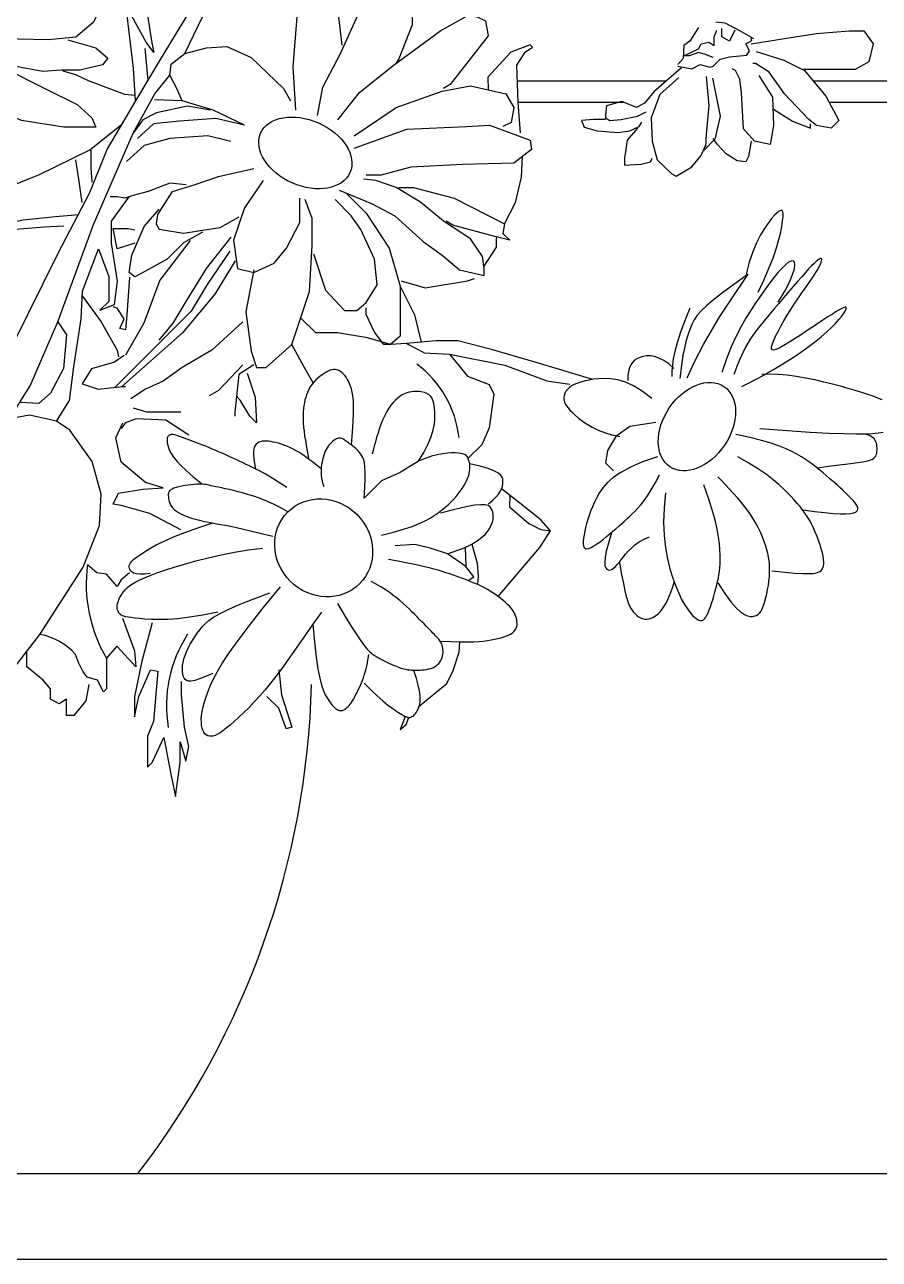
# Model space of a CAD drawing. Extents: x 737 to 6514, y 5490 to 9075.
# Drawn here: x 4938.6 to 5138.2, y 8012 to 8300 of the extents above; entities that cross this region are included whole.
import ezdxf

# ---------------------------------------------------------------- set-up
doc = ezdxf.new("R2010")
doc.units = 0
doc.header["$LTSCALE"] = 2.5
doc.header["$MEASUREMENT"] = 0
doc.layers.get('0').update_dxf_attribs({"linetype": 'CONTINUOUS'})
doc.layers.add('3', color=3, linetype='CONTINUOUS')
doc.layers.add('7', color=7, linetype='CONTINUOUS')

# ---------------------------------------------------------------- blocks, each defined once
blk = doc.blocks.new('花-8')
blk.add_lwpolyline([(-102.97, 178.31, 0.159331), (-39.65, 0), (39.65, 0, 0.159331), (102.97, 178.31, 0.159331)], format="xyb")
at = {"layer": '3'}
for points in [[(71.13, 501.38), (71.3, 499.87), (73.14, 495.52), (74.48, 484.64), (75.32, 467.4), (69.9, 449.08), (60.46, 426.93), (47.72, 406.19), (38.76, 391.1), (28.38, 373.66), (22, 357.54)], [(56.74, 408.43), (68.48, 432.74), (78.77, 456.57), (80.41, 471.36), (80.08, 484.81), (79.09, 492.7), (78.7, 498.82), (79.23, 504.12)], [(97.25, 387.7), (96.26, 403.49), (98.23, 427.67), (98.73, 443.46), (103.17, 448.89), (109.1, 447.41), (110.09, 442.97), (112.56, 423.72), (114.04, 411.39)], [(43.02, 423.06), (44.77, 412.22), (45.47, 408.72), (42.67, 412.57), (37.41, 422.01), (33.21, 426.91), (31.46, 428.66), (27.61, 423.06), (26.21, 424.81), (24.1, 430.06), (25.16, 432.51), (27.61, 434.61), (27.96, 436.36), (29.36, 438.11), (33.56, 437.06)], [(105.15, 385.73), (107.13, 396.09), (113.55, 408.43), (120.46, 423.72), (128.86, 438.03), (132.32, 440.99), (134.79, 439.02), (139.73, 433.1), (139.73, 418.79), (134.79, 406.45), (133.8, 404.97)], [(-36.59, 414.84), (-22.1, 424), (-5.2, 426.9), (9.29, 425.93), (17.02, 424), (25.71, 424.48), (23.29, 419.66), (17.02, 414.35), (6.87, 413.39), (-14.86, 413.87), (-21.13, 414.35), (-29.34, 411.94), (-33.21, 409.53)], [(38.76, 391.1), (38.08, 403.04), (36.37, 417.1), (35.68, 422.24)], [(112.56, 384.25), (120.46, 394.12), (132.81, 403.98), (150.1, 416.81), (159.98, 422.24), (163.44, 421.75), (166.4, 420.27), (167.39, 414.84), (153.56, 397.08), (151.09, 395.6)], [(264.28, 413.79), (259.25, 416.61), (253.92, 419.44), (250.46, 419.75)], [(244.18, 417.87), (241.04, 412.85), (238.85, 411.28), (238.53, 406.58), (236.65, 404.38)], [(249.52, 406.89), (246.38, 408.14), (244.18, 408.77), (240.73, 407.52), (238.85, 407.52), (244.18, 410.03), (245.13, 411.91), (247.95, 412.54), (249.84, 411.28), (249.84, 414.42), (250.78, 416.93)], [(257.37, 416.93), (255.49, 412.85), (252.66, 414.42), (252.66, 417.55)], [(263.34, 411.91), (275.58, 413.8), (287.2, 415.68), (299.13, 416.62), (304.47, 416.62), (307.92, 411.91), (306.35, 405.33), (301.33, 402.5), (289.71, 402.5), (285, 402.5), (281.86, 402.5)], [(14.12, 413.39), (24.26, 410.49), (28.61, 406.64), (26.67, 404.22), (18.46, 402.29), (11.7, 402.29), (4.94, 401.81), (-10.99, 404.71), (-14.86, 405.67), (-22.1, 405.67), (-28.86, 404.71), (-32.24, 403.74)], [(42.2, 410.24), (43.24, 398.65)], [(78.48, 382.27), (67.11, 387.7), (55.75, 391.15), (53.78, 395.6), (51.31, 400.53), (51.8, 404.48), (56.74, 408.43), (64.64, 410.4), (72.05, 410.89), (80.95, 406.95), (92.8, 395.6), (95.27, 391.15)], [(179.19, 379.52), (178.31, 390.49), (177.87, 404.1), (180.94, 408.92), (183.58, 410.68), (182.7, 411.56), (175.67, 408.92), (167.32, 399.71), (167.39, 395.1)], [(236.65, 403.75), (241.67, 402.81), (244.81, 404.38), (248.27, 403.44), (249.52, 403.75), (252.03, 406.26), (255.49, 407.2), (261.77, 407.83), (262.71, 409.4), (261.45, 411.91), (263.65, 413.16), (263.34, 414.1)], [(265.22, 409.09), (275.27, 405.96), (282.8, 402.19), (290.65, 392.78), (295.36, 384), (292.54, 381.18), (287.2, 382.12), (284.37, 384.31), (275.58, 393.72), (269.93, 401.56), (264.91, 404.7), (263.96, 404.7)], [(-9.54, 403.26), (5.91, 395.54), (17.5, 389.75), (22.81, 384.93), (24.26, 381.55), (12.67, 381.55), (-2.78, 383.96), (-7.13, 385.89), (-15.34, 385.89), (-22.1, 385.89), (-29.34, 387.34), (-34.17, 389.75), (-35.62, 390.72)], [(38.47, 393.13), (34.92, 393.49), (29.96, 395.26), (21.63, 398.44), (17.03, 400.57), (12.42, 401.98)], [(237.9, 403.13), (227.86, 394.35), (224.4, 390.27), (221.58, 388.7), (216.24, 390.9), (210.59, 389.33), (210.27, 385.88), (210.27, 384.94), (211.84, 384), (215.93, 384.31), (221.89, 385.57), (225.03, 387.14)], [(266.16, 400.31), (271.19, 392.47), (271.5, 382.12), (270.24, 375.22), (264.59, 376.47), (260.51, 380.86), (260.2, 387.45), (259.88, 394.04), (259.25, 399.05), (257.68, 402.19), (256.43, 402.82)], [(37.97, 379.31), (45.86, 393.7), (51.31, 400.53)], [(118.49, 378.32), (133.8, 388.69), (150.6, 394.61), (160.97, 396.58), (173.81, 393.62), (176.78, 388.69), (175.79, 383.26), (172.82, 381.78)], [(236.96, 399.68), (230.05, 393.41), (226.91, 384.94), (227.23, 376.47), (229.11, 369.57), (234.45, 364.55), (236.02, 363.61), (241.67, 367.06), (245.13, 371.14), (246.7, 374.9)], [(249.21, 399.37), (252.03, 385.57), (250.15, 377.1), (246.07, 373.02)], [(247.01, 400), (247.95, 389.33), (247.01, 378.98), (246.7, 374.27)], [(66.13, 387.7), (57.73, 389.18), (46.37, 386.71), (41.43, 384.25), (37.97, 379.31)], [(55.75, 391.15), (45.73, 391.54)], [(271.5, 388.08), (278.41, 383.68), (285, 381.18), (285, 382.74), (285, 382.74)], [(78.48, 382.27), (68.1, 384.74), (54.77, 383.75), (45.38, 382.77), (39.45, 377.34)], [(210.27, 384.31), (205.88, 384.31), (201.48, 384), (202.42, 381.49), (207.13, 380.23), (214.67, 379.61), (219.06, 380.23), (222.52, 381.8), (223.46, 383.37)], [(-13.41, 357.43), (3.47, 364.19), (22.08, 373.22), (33.57, 382.38)], [(10.38, 310.56), (23.42, 346.06), (37.97, 379.31)], [(73.54, 376.35), (65.14, 378.32), (51.31, 377.34), (41.92, 374.87), (35.5, 368.95)], [(118.49, 373.88), (137.75, 380.79), (159.49, 381.78), (167.88, 382.27), (182.7, 376.84), (183.2, 373.39), (176.78, 368.45), (158, 367.96), (139.23, 366.97), (128.37, 364.01), (122.93, 364.01)], [(221.89, 381.18), (218.12, 376.78), (217.18, 370.2), (217.18, 367.69), (223.15, 368), (226.6, 368.94), (227.23, 370.2)], [(263.34, 376.47), (262.39, 370.82), (261.45, 368.94), (258.31, 369.26), (254.23, 371.77), (251.09, 375.22), (249.52, 377.41)], [(19.31, 354.01), (18.14, 362.61), (16.96, 369.65)], [(22.44, 373.17), (22.44, 366.52), (22.83, 361.44)], [(173.32, 346.25), (177.43, 354.06), (179.63, 363.28), (179.99, 370.92)], [(76.5, 348.72), (69.58, 344.77), (56.25, 342.79), (47.36, 344.27), (46.37, 346.25), (46.86, 349.7), (52.3, 358.09), (60.2, 360.56), (69.09, 363.52), (81.93, 366.48)], [(57.23, 360.56), (51.31, 361.05), (43.4, 358.09), (37.97, 356.61), (35.01, 355.62), (32.04, 356.12), (29.57, 356.12)], [(85.39, 362.04), (78.48, 352.17), (74.52, 340.33), (76.01, 329.96), (81.93, 328.48), (89.34, 331.94), (93.79, 337.37), (98.73, 346.74), (98.73, 355.62)], [(151.09, 347.24), (142.69, 354.14), (133.8, 359.57), (126.39, 362.04), (121.94, 362.53)], [(22, 357.54), (10.38, 335.52), (-6.09, 302.07), (-18.32, 281.89), (-25.49, 273.82)], [(9.89, 274.36), (14.64, 281.89), (16.23, 294.1), (18.89, 311.62), (19.42, 321.71), (25.27, 337.11), (28.99, 327.02), (28.99, 318), (25.8, 314.81), (31.11, 316.93), (32.18, 325.43), (30.05, 339.24), (30.05, 347.2), (36.49, 356.12)], [(113.05, 358.59), (124.91, 353.65), (133.31, 349.21), (143.68, 339.83), (150.6, 334.9), (157.02, 329.47), (165.91, 327.5), (165.91, 329.96), (165.41, 334.41), (160.97, 340.82), (151.09, 347.24)], [(116.02, 357.1), (122.93, 350.2), (131.33, 337.37), (135.28, 323.55), (135.28, 305.29), (131.82, 302.33), (129.35, 302.33), (125.9, 306.77), (122.93, 313.19), (122.93, 315.65)], [(134.79, 359.57), (140.22, 359.57), (155.04, 355.62), (173.32, 346.25), (172.82, 342.79), (175.29, 340.33), (169.37, 341.81), (154.55, 345.76), (152.08, 347.24)], [(63.16, 343.29), (56.25, 339.34), (50.32, 333.42), (42.42, 328.98), (38.46, 327), (36.49, 328.48), (37.48, 334.9), (41.92, 345.26), (47.36, 351.68)], [(81.93, 329.47), (78.97, 314.17), (80.95, 299.86), (82.92, 293.94), (86.38, 293.94), (95.76, 302.33), (102.19, 321.58), (103.17, 338.35), (103.17, 348.22), (100.7, 355.13)], [(103.67, 335.39), (108.11, 322.07), (115.03, 314.67), (119.48, 314.67), (122.93, 317.63), (126.88, 324.04), (125.9, 333.42), (120.96, 344.27), (117.5, 349.21), (111.57, 355.13)], [(265.88, 321.33), (268.14, 326.04), (269.99, 330.31), (271.47, 334.16), (272.63, 337.59), (273.51, 340.62), (274.14, 343.24), (274.57, 345.48), (274.85, 347.33), (274.99, 348.81), (275.01, 349.93), (274.89, 350.7), (274.62, 351.11), (274.2, 351.18), (273.61, 350.91), (272.86, 350.32), (271.92, 349.4), (270.8, 348.17), (269.55, 346.58), (268.19, 344.62), (266.78, 342.24), (265.36, 339.41), (263.97, 336.1), (262.67, 332.28), (261.49, 327.9)], [(12.65, 345.4), (5.61, 345.01), (-4.96, 344.23), (-9.66, 346.18), (-2.22, 347.75), (9.52, 348.92), (18.14, 349.7)], [(32.11, 337.21), (30.63, 344.6), (36.05, 344.6), (38.52, 344.1)], [(38.52, 339.18), (32.11, 337.21)], [(58.65, 340.22), (47.69, 325.74), (41.82, 310.1), (35.16, 298.37)], [(73.53, 341.39), (64.52, 330.05), (57.09, 317.92), (52.39, 310.1), (47.3, 303.84)], [(166.01, 330.8), (170.4, 337.82), (170.4, 341.33)], [(73.14, 336.3), (64.92, 324.18), (59.04, 314.4), (31.27, 286.65)], [(259.98, 286.97), (266.14, 290.16), (271.52, 293.14), (276.18, 295.93), (280.18, 298.51), (283.6, 300.91), (286.49, 303.11), (288.94, 305.12), (291.01, 306.95), (292.75, 308.59), (294.2, 310.06), (295.39, 311.35), (296.32, 312.47), (297.03, 313.43), (297.53, 314.23), (297.86, 314.87), (298.02, 315.35), (298.04, 315.69), (297.91, 315.87), (297.61, 315.89), (297.12, 315.75), (296.43, 315.43), (295.53, 314.94), (294.4, 314.27), (293.02, 313.4), (291.39, 312.35), (289.55, 311.16), (287.57, 309.85), (285.51, 308.49), (283.41, 307.1), (281.34, 305.75), (279.36, 304.46), (277.53, 303.29), (275.9, 302.28), (274.48, 301.45), (273.28, 300.82), (272.31, 300.42), (271.57, 300.26), (271.07, 300.36), (270.82, 300.76), (270.83, 301.47), (271.09, 302.49), (271.59, 303.8), (272.29, 305.35), (273.16, 307.08), (274.17, 308.96), (275.3, 310.94), (276.51, 312.96), (277.78, 314.99), (279.07, 316.97), (280.36, 318.9), (281.63, 320.75), (282.85, 322.52), (284.02, 324.2), (285.1, 325.76), (286.08, 327.2), (286.92, 328.51), (287.63, 329.67), (288.19, 330.68), (288.61, 331.54), (288.9, 332.25), (289.07, 332.82), (289.12, 333.24), (289.05, 333.5), (288.87, 333.62), (288.59, 333.59), (288.2, 333.41), (287.69, 333.06), (287.06, 332.53), (286.3, 331.82), (285.39, 330.92), (284.34, 329.82), (283.14, 328.51), (281.79, 326.99), (280.29, 325.29), (278.69, 323.43), (277, 321.46), (275.25, 319.4), (273.46, 317.29), (271.65, 315.16), (269.85, 313.04), (268.09, 310.95), (266.36, 308.83), (264.68, 306.61), (263.04, 304.21), (261.45, 301.56), (259.92, 298.58), (258.45, 295.21), (257.05, 291.36)], [(75.1, 332.78), (67.66, 320.66), (55.91, 306.58), (33.6, 286.91)], [(273.2, 317.67), (275.6, 321.7), (277.34, 325.05), (278.5, 327.75), (279.14, 329.83), (279.33, 331.33), (279.14, 332.29), (278.64, 332.74), (277.9, 332.71), (276.96, 332.25), (275.87, 331.39), (274.63, 330.17), (273.27, 328.63), (271.79, 326.82), (270.22, 324.78), (268.57, 322.55), (266.86, 320.17), (265.1, 317.66), (263.31, 314.98), (261.51, 312.08), (259.7, 308.89), (257.9, 305.36), (256.13, 301.42), (254.39, 297.02), (252.72, 292.09)], [(36.54, 326.86), (35.56, 313.07), (35.07, 307.65), (33.09, 308.15), (34.57, 311.59), (32.11, 315.53), (30.63, 316.03)], [(135.69, 325.53), (144.48, 322.9), (159.85, 325.53), (162.49, 326.41)], [(262.23, 327.9), (257.03, 324.17), (252.85, 321.09), (249.57, 318.56), (247.05, 316.44), (245.14, 314.61), (243.71, 312.95), (242.62, 311.33), (241.74, 309.63), (240.95, 307.75), (240.23, 305.67), (239.58, 303.42), (239, 301), (238.48, 298.42), (238.04, 295.7), (237.66, 292.86), (237.35, 289.9)], [(239.96, 290.16), (242.91, 296.46), (245.94, 302.25), (248.98, 307.57), (251.98, 312.44), (254.86, 316.88), (257.57, 320.92), (260.05, 324.59), (262.23, 327.9)], [(19.29, 319.97), (26.19, 310.61), (32.11, 300.27), (32.6, 297.8)], [(135.28, 323.55), (140.54, 313.11), (142.94, 303.15)], [(241.01, 315.48), (239.05, 310.63), (237.51, 306.46), (236.35, 302.86), (235.52, 299.76), (234.97, 297.08), (234.63, 294.72), (234.47, 292.6), (234.43, 290.63)], [(77.96, 310.61), (66.62, 300.27), (55.77, 293.86), (48.87, 288.94), (42.46, 285.98), (37.04, 282.53)], [(144.04, 299.2), (137.45, 302.71), (131.82, 302.33), (123.4, 304.77), (112.42, 306.53), (104.51, 306.53), (98.98, 311.95)], [(-7.26, 275.18), (0.28, 287.2), (10.38, 310.56), (13.57, 305.78), (12.51, 293.57), (7.73, 284.54), (3.47, 280.83), (-3.49, 281.19)], [(103.6, 288.3), (100.12, 294.24), (95.76, 302.33)], [(205.6, 289.54), (184.9, 295.69), (168.64, 300.51), (156.34, 303.59), (148.43, 303.59), (137.45, 302.71)], [(34.57, 298.29), (31.12, 295.83), (22.74, 293.37), (19.29, 287.95), (25.2, 285.98), (34.08, 286.97), (35.07, 286.97)], [(144.04, 299.2), (153.26, 298.76), (173.47, 294.81), (188.85, 289.1), (197.2, 287.79)], [(153.26, 298.76), (159.87, 290.73), (167.78, 287.65), (169.53, 284.14), (167.78, 271.85), (165.14, 265.71), (160.07, 260.84)], [(235.16, 293.55), (233.27, 295.24), (231.46, 296.49), (229.74, 297.36), (228.11, 297.89), (226.59, 298.13), (225.18, 298.13), (223.88, 297.92), (222.72, 297.57), (221.69, 297.11), (220.8, 296.52), (220.04, 295.78), (219.43, 294.88), (218.95, 293.79), (218.6, 292.48), (218.4, 290.95), (218.33, 289.17)], [(77.96, 294.85), (69.09, 285.49), (65.63, 283.52)], [(81.91, 294.85), (76.48, 291.4), (75, 277.61), (75, 276.13)], [(117.54, 265.69), (117.94, 270.32), (118.19, 274.16), (118.32, 277.31), (118.33, 279.86), (118.24, 281.92), (118.07, 283.58), (117.83, 284.94), (117.54, 286.1), (117.2, 287.14), (116.83, 288.09), (116.43, 288.94), (116.01, 289.7), (115.57, 290.38), (115.11, 290.98), (114.64, 291.51), (114.16, 291.96), (113.69, 292.35), (113.21, 292.67), (112.71, 292.91), (112.2, 293.08), (111.65, 293.16), (111.08, 293.16), (110.47, 293.07), (109.8, 292.88), (109.1, 292.59), (108.35, 292.22), (107.58, 291.77), (106.8, 291.24), (106.03, 290.66), (105.28, 290.03), (104.56, 289.36), (103.9, 288.66), (103.3, 287.94), (102.76, 287.2), (102.28, 286.43), (101.85, 285.62), (101.47, 284.79), (101.14, 283.92), (100.85, 283.01), (100.59, 282.06), (100.37, 281.06), (100.19, 280.01), (100.05, 278.9), (99.95, 277.72), (99.9, 276.47), (99.9, 275.13), (99.95, 273.71), (100.07, 272.19), (100.24, 270.58), (100.46, 268.92), (100.72, 267.25), (100.99, 265.64), (101.26, 264.12), (101.52, 262.74), (101.74, 261.57), (101.93, 260.64)], [(79.44, 291.89), (82.4, 283.03), (82.89, 273.67), (80.43, 276.13), (76.98, 282.04), (75.5, 283.52)], [(227.11, 282.59), (223.66, 285.23), (220.45, 287.17), (217.47, 288.51), (214.72, 289.36), (212.2, 289.79), (209.9, 289.91), (207.82, 289.81), (205.95, 289.59), (204.3, 289.33), (202.83, 289.03), (201.55, 288.71), (200.43, 288.37), (199.45, 287.99), (198.61, 287.6), (197.87, 287.18), (197.23, 286.73), (196.68, 286.26), (196.21, 285.77), (195.81, 285.26), (195.5, 284.74), (195.26, 284.19), (195.11, 283.63), (195.03, 283.05), (195.04, 282.47), (195.13, 281.87), (195.31, 281.24), (195.6, 280.59), (196.02, 279.89), (196.57, 279.15), (197.27, 278.34), (198.14, 277.46), (199.19, 276.5), (200.43, 275.45), (201.87, 274.35), (203.53, 273.24), (205.42, 272.14), (207.54, 271.1), (209.9, 270.16), (212.52, 269.35), (215.4, 268.7)], [(266.56, 271.62), (276.61, 270.9), (284.93, 270.36), (291.73, 270), (297.2, 269.78), (301.53, 269.69), (304.94, 269.72), (307.6, 269.84), (309.73, 270.04), (311.48, 270.29)], [(311.19, 282.1), (309.62, 282.75), (307.85, 283.42), (305.88, 284.11), (303.7, 284.82), (301.33, 285.55), (298.76, 286.29), (295.99, 287.05), (293.02, 287.82), (289.87, 288.6), (286.58, 289.35), (283.22, 290.04), (279.84, 290.64), (276.49, 291.11), (273.25, 291.4), (270.16, 291.5), (267.29, 291.36)], [(142.01, 259.79), (143.96, 262.96), (145.45, 265.82), (146.53, 268.4), (147.26, 270.72), (147.7, 272.78), (147.92, 274.61), (147.99, 276.22), (147.95, 277.64), (147.86, 278.86), (147.74, 279.92), (147.58, 280.83), (147.38, 281.6), (147.14, 282.26), (146.86, 282.81), (146.53, 283.28), (146.16, 283.68), (145.74, 284.02), (145.27, 284.31), (144.77, 284.56), (144.22, 284.76), (143.64, 284.91), (143.01, 285.03), (142.35, 285.11), (141.66, 285.15), (140.93, 285.16), (140.17, 285.12), (139.39, 285.03), (138.59, 284.88), (137.77, 284.65), (136.94, 284.33), (136.1, 283.92), (135.26, 283.39), (134.41, 282.76), (133.58, 282), (132.75, 281.12), (131.94, 280.13), (131.16, 279.02), (130.4, 277.8), (129.68, 276.46), (129, 275), (128.36, 273.44), (127.77, 271.79), (127.23, 270.1), (126.72, 268.41), (126.26, 266.75), (125.85, 265.16), (125.47, 263.67), (125.13, 262.32)], [(55.28, 277.61), (48.87, 277.61), (42.95, 277.61), (38.02, 279.08)], [(-52.62, 216.17), (-46.18, 198.77), (-32.03, 174.3), (-25.49, 161.79), (-21.68, 166.68), (-11.34, 177.02), (3.9, 196.6), (19.69, 221.07), (25.68, 236.29), (26.22, 247.72), (22.96, 259.68), (14.79, 271.1), (9.89, 274.36), (0.09, 276.54), (-14.61, 273.82), (-19.51, 272.19), (-25.49, 273.82), (-28.22, 275.99)], [(58.24, 269.23), (49.86, 274.65), (39.01, 275.14), (35.07, 273.67), (33.59, 271.7)], [(55.28, 234.75), (43.94, 240.67), (33.59, 243.62), (30.63, 244.11), (32.6, 248.05), (41.47, 249.53), (48.87, 250.02), (42.46, 251.99), (33.59, 259.38), (31.61, 268.25), (34.08, 273.67)], [(228.57, 273.82), (219.06, 272.36), (213.94, 268.7), (211.01, 263.59), (210.28, 259.2), (213.15, 256.27)], [(93.91, 250.1), (91.32, 251.81), (89.19, 253.18), (87.44, 254.25), (86.01, 255.1), (84.81, 255.76), (83.79, 256.29), (82.85, 256.76), (81.93, 257.2), (80.96, 257.66), (79.95, 258.15), (78.88, 258.67), (77.77, 259.21), (76.62, 259.76), (75.44, 260.33), (74.21, 260.9), (72.96, 261.48), (71.69, 262.06), (70.39, 262.63), (69.1, 263.2), (67.8, 263.75), (66.53, 264.29), (65.28, 264.81), (64.07, 265.3), (62.91, 265.76), (61.8, 266.2), (60.76, 266.6), (59.76, 266.97), (58.82, 267.32), (57.93, 267.64), (57.08, 267.95), (56.28, 268.23), (55.53, 268.5), (54.81, 268.76), (54.13, 268.99), (53.5, 269.19), (52.92, 269.34), (52.38, 269.43), (51.9, 269.46), (51.47, 269.41), (51.1, 269.28), (50.78, 269.04), (50.54, 268.71), (50.36, 268.28), (50.27, 267.75), (50.26, 267.13), (50.34, 266.41), (50.53, 265.59), (50.81, 264.68), (51.22, 263.66), (51.81, 262.53), (52.64, 261.25), (53.78, 259.8), (55.29, 258.15), (57.23, 256.29), (59.68, 254.17), (62.7, 251.79)], [(106.36, 257.06), (104.77, 258.33), (103.29, 259.48), (101.93, 260.51), (100.65, 261.43), (99.44, 262.25), (98.29, 262.98), (97.18, 263.64), (96.09, 264.22), (95.02, 264.74), (93.95, 265.21), (92.9, 265.62), (91.88, 265.98), (90.87, 266.28), (89.9, 266.53), (88.97, 266.73), (88.08, 266.89), (87.23, 267), (86.43, 267.05), (85.69, 267.05), (84.99, 266.99), (84.36, 266.85), (83.78, 266.64), (83.26, 266.35), (82.81, 265.98), (82.42, 265.5), (82.11, 264.9), (81.89, 264.15), (81.77, 263.2), (81.76, 262.03), (81.88, 260.6), (82.13, 258.88), (82.52, 256.84)], [(122.18, 246.31), (122.43, 250.17), (122.55, 253.28), (122.56, 255.73), (122.47, 257.64), (122.3, 259.09), (122.05, 260.19), (121.73, 261.04), (121.37, 261.73), (120.97, 262.34), (120.54, 262.91), (120.09, 263.43), (119.63, 263.91), (119.15, 264.35), (118.68, 264.75), (118.21, 265.13), (117.75, 265.48), (117.31, 265.82), (116.89, 266.13), (116.49, 266.42), (116.12, 266.7), (115.76, 266.95), (115.42, 267.18), (115.1, 267.4), (114.8, 267.59), (114.52, 267.76), (114.25, 267.91), (113.98, 268.03), (113.72, 268.12), (113.44, 268.16), (113.15, 268.16), (112.83, 268.12), (112.48, 268.01), (112.09, 267.85), (111.67, 267.63), (111.23, 267.36), (110.78, 267.03), (110.33, 266.65), (109.88, 266.21), (109.44, 265.73), (109.03, 265.2), (108.65, 264.63), (108.3, 264.01), (107.99, 263.34), (107.7, 262.63), (107.44, 261.89), (107.21, 261.1), (107, 260.27), (106.82, 259.41), (106.66, 258.51), (106.54, 257.56), (106.47, 256.56), (106.47, 255.51), (106.55, 254.38), (106.72, 253.18), (107.01, 251.9), (107.41, 250.52)], [(282.29, 242.02), (286.51, 241.42), (290.15, 240.98), (293.24, 240.7), (295.82, 240.56), (297.91, 240.56), (299.55, 240.69), (300.77, 240.93), (301.62, 241.29), (302.11, 241.75), (302.3, 242.3), (302.22, 242.93), (301.91, 243.62), (301.42, 244.36), (300.78, 245.14), (300.04, 245.95), (299.24, 246.77), (298.4, 247.6), (297.55, 248.42), (296.66, 249.25), (295.75, 250.09), (294.81, 250.94), (293.84, 251.81), (292.84, 252.69), (291.8, 253.59), (290.73, 254.52), (289.62, 255.46), (288.46, 256.42), (287.24, 257.39), (285.96, 258.37), (284.62, 259.36), (283.19, 260.34), (281.68, 261.33), (280.06, 262.31), (278.25, 263.29), (276.15, 264.27), (273.66, 265.26), (270.68, 266.27), (267.1, 267.3), (262.84, 268.35), (257.78, 269.43)], [(287.41, 257.37), (292.49, 257.99), (296.57, 258.49), (299.76, 258.9), (302.21, 259.24), (304.04, 259.51), (305.36, 259.76), (306.32, 259.99), (307.04, 260.23), (307.63, 260.5), (308.11, 260.8), (308.49, 261.15), (308.79, 261.55), (309.01, 262.01), (309.16, 262.54), (309.25, 263.14), (309.3, 263.83), (309.3, 264.6), (309.22, 265.42), (309.04, 266.26), (308.71, 267.08), (308.21, 267.85), (307.51, 268.52), (306.56, 269.06), (305.34, 269.43)], [(128.51, 232.82), (132.88, 233.91), (136.57, 234.96), (139.66, 235.99), (142.24, 236.99), (144.39, 237.98), (146.2, 238.96), (147.76, 239.93), (149.14, 240.9), (150.43, 241.88), (151.64, 242.86), (152.77, 243.85), (153.82, 244.83), (154.8, 245.82), (155.69, 246.81), (156.52, 247.79), (157.26, 248.77), (157.94, 249.74), (158.54, 250.7), (159.07, 251.64), (159.53, 252.56), (159.92, 253.45), (160.23, 254.32), (160.47, 255.15), (160.64, 255.93), (160.74, 256.67), (160.77, 257.37), (160.75, 258.02), (160.68, 258.63), (160.58, 259.19), (160.45, 259.71), (160.3, 260.2), (160.15, 260.64), (159.98, 261.04), (159.79, 261.4), (159.55, 261.72), (159.22, 262), (158.79, 262.24), (158.22, 262.44), (157.48, 262.6), (156.56, 262.71), (155.43, 262.78), (154.08, 262.77), (152.53, 262.67), (150.79, 262.45), (148.85, 262.08), (146.74, 261.53), (144.46, 260.78), (142.01, 259.79)], [(229.25, 261.39), (223.77, 259.47), (219.33, 257.56), (215.8, 255.66), (213.03, 253.78), (210.9, 251.92), (209.29, 250.08), (208.05, 248.29), (207.06, 246.53), (206.2, 244.82), (205.44, 243.15), (204.79, 241.53), (204.22, 239.97), (203.73, 238.45), (203.32, 236.99), (202.96, 235.58), (202.67, 234.23), (202.42, 232.93), (202.23, 231.73), (202.13, 230.63), (202.12, 229.67), (202.22, 228.88), (202.46, 228.28), (202.85, 227.9), (203.4, 227.77), (204.12, 227.9), (205, 228.27), (206.01, 228.83), (207.1, 229.55), (208.26, 230.39), (209.45, 231.32), (210.64, 232.28), (211.81, 233.25), (212.93, 234.19), (214, 235.11), (215.03, 236.01), (216.03, 236.91), (217.02, 237.8), (218, 238.7), (218.98, 239.62), (219.98, 240.56), (221, 241.55), (222.06, 242.63), (223.17, 243.88), (224.34, 245.36), (225.59, 247.12), (226.94, 249.24), (228.4, 251.79), (229.98, 254.81)], [(270.95, 219.73), (275.63, 219.26), (279.35, 218.96), (282.22, 218.79), (284.38, 218.75), (285.95, 218.82), (287.05, 218.98), (287.82, 219.23), (288.39, 219.55), (288.85, 219.92), (289.23, 220.35), (289.52, 220.87), (289.73, 221.47), (289.84, 222.19), (289.86, 223.02), (289.78, 223.98), (289.61, 225.09), (289.33, 226.35), (288.96, 227.74), (288.5, 229.22), (287.97, 230.77), (287.39, 232.34), (286.74, 233.91), (286.06, 235.44), (285.34, 236.91), (284.59, 238.27), (283.82, 239.56), (283, 240.79), (282.12, 241.99), (281.19, 243.18), (280.18, 244.37), (279.08, 245.61), (277.9, 246.89), (276.6, 248.26), (275.13, 249.72), (273.41, 251.3), (271.36, 253), (268.92, 254.84), (266.02, 256.85), (262.57, 259.02), (258.51, 261.39)], [(142.01, 259.79), (142.01, 259.79), (135.26, 255.58), (128.51, 252.63), (122.18, 246.31)], [(167.53, 244.2), (169.03, 245.43), (170.22, 246.58), (171.14, 247.67), (171.83, 248.69), (172.3, 249.66), (172.6, 250.59), (172.76, 251.47), (172.8, 252.31), (172.74, 253.13), (172.5, 253.93), (171.95, 254.71), (170.98, 255.49), (169.5, 256.27), (167.37, 257.07), (164.51, 257.89), (160.78, 258.74)], [(251.2, 215.34), (253.76, 211.45), (255.97, 208.47), (257.88, 206.29), (259.51, 204.78), (260.9, 203.83), (262.08, 203.32), (263.08, 203.14), (263.94, 203.16), (264.69, 203.3), (265.34, 203.54), (265.91, 203.89), (266.42, 204.35), (266.86, 204.94), (267.27, 205.66), (267.66, 206.53), (268.02, 207.55), (268.39, 208.72), (268.74, 210.02), (269.08, 211.44), (269.38, 212.92), (269.64, 214.46), (269.86, 216.03), (270.01, 217.59), (270.1, 219.12), (270.1, 220.6), (270.03, 222.03), (269.89, 223.42), (269.68, 224.79), (269.41, 226.12), (269.08, 227.45), (268.7, 228.76), (268.27, 230.08), (267.79, 231.42), (267.25, 232.76), (266.64, 234.13), (265.97, 235.53), (265.2, 236.95), (264.34, 238.42), (263.37, 239.92), (262.29, 241.47), (261.09, 243.07), (259.79, 244.7), (258.41, 246.35), (256.97, 247.98), (255.51, 249.59), (254.04, 251.16), (252.6, 252.66), (251.2, 254.08)], [(94.34, 241.25), (91.82, 242.73), (89.34, 244), (86.91, 245.1), (84.56, 246.04), (82.3, 246.84), (80.14, 247.52), (78.12, 248.1), (76.23, 248.59), (74.51, 249.02), (72.93, 249.4), (71.51, 249.72), (70.22, 250), (69.07, 250.24), (68.05, 250.45), (67.15, 250.64), (66.35, 250.8), (65.66, 250.95), (65.05, 251.09), (64.47, 251.2), (63.91, 251.3), (63.33, 251.36), (62.7, 251.4), (61.98, 251.4), (61.15, 251.37), (60.19, 251.29), (59.12, 251.18), (57.99, 251.04), (56.84, 250.87), (55.7, 250.66), (54.61, 250.43), (53.63, 250.17), (52.78, 249.89), (52.1, 249.59), (51.59, 249.27), (51.21, 248.92), (50.95, 248.55), (50.79, 248.14), (50.72, 247.71), (50.71, 247.24), (50.74, 246.73), (50.81, 246.18), (50.92, 245.61), (51.07, 245.01), (51.29, 244.4), (51.58, 243.79), (51.95, 243.18), (52.42, 242.59), (52.99, 242.02), (53.68, 241.49), (54.47, 240.98), (55.34, 240.51), (56.27, 240.08), (57.23, 239.68), (58.22, 239.31), (59.21, 238.98), (60.19, 238.69), (61.13, 238.43), (62.05, 238.2), (62.98, 237.99), (63.94, 237.79), (64.94, 237.6), (66.02, 237.4), (67.18, 237.19), (68.46, 236.96), (69.88, 236.7), (71.49, 236.39), (73.37, 236.01), (75.57, 235.54), (78.15, 234.97), (81.19, 234.27), (84.73, 233.42), (88.85, 232.4)], [(171.1, 210.42), (176.57, 216.83), (186.23, 228.24), (190.19, 234.39), (186.67, 238.34), (178.33, 244.92), (172.3, 249.66)], [(232.17, 248.23), (231.58, 242.67), (231.41, 237.48), (231.6, 232.66), (232.08, 228.22), (232.81, 224.15), (233.72, 220.46), (234.74, 217.14), (235.83, 214.19), (236.93, 211.61), (238.01, 209.37), (239.07, 207.47), (240.1, 205.88), (241.08, 204.58), (242.01, 203.54), (242.86, 202.75), (243.64, 202.19), (244.32, 201.83), (244.93, 201.68), (245.48, 201.71), (245.97, 201.93), (246.42, 202.33), (246.84, 202.89), (247.25, 203.62), (247.66, 204.5), (248.08, 205.53), (248.5, 206.68), (248.92, 207.93), (249.34, 209.24), (249.74, 210.59), (250.13, 211.95), (250.49, 213.31), (250.83, 214.61), (251.13, 215.86), (251.4, 217.08), (251.62, 218.29), (251.81, 219.54), (251.94, 220.85), (252.03, 222.26), (252.07, 223.81), (252.05, 225.52), (251.97, 227.43), (251.78, 229.6), (251.46, 232.08), (250.94, 234.93), (250.18, 238.21), (249.15, 241.97), (247.8, 246.27), (246.07, 251.16)], [(152.54, 225.96), (156.04, 227.12), (158.99, 228.31), (161.43, 229.5), (163.42, 230.7), (165.01, 231.89), (166.27, 233.07), (167.24, 234.23), (167.99, 235.35), (168.55, 236.44), (168.94, 237.48), (169.19, 238.47), (169.3, 239.41), (169.27, 240.29), (169.13, 241.1), (168.89, 241.84), (168.55, 242.52), (168.1, 243.1), (167.42, 243.56), (166.35, 243.83), (164.76, 243.89), (162.47, 243.66), (159.36, 243.11), (155.26, 242.18), (150.02, 240.83)], [(175.31, 247.29), (175.25, 243.16), (182.28, 237.02), (186.67, 234.82), (190.19, 234.39)], [(44.16, 218.81), (42.08, 218.59), (40.42, 218.56), (39.14, 218.7), (38.18, 218.97), (37.49, 219.34), (37.03, 219.78), (36.74, 220.26), (36.57, 220.75), (36.49, 221.22), (36.51, 221.69), (36.66, 222.18), (36.97, 222.71), (37.47, 223.3), (38.2, 223.97), (39.17, 224.75), (40.42, 225.65), (41.99, 226.7), (43.93, 227.89), (46.31, 229.2), (49.19, 230.62), (52.64, 232.15), (56.72, 233.77), (61.5, 235.48), (67.03, 237.26)], [(212.42, 233.62), (211.26, 229.9), (210.5, 226.93), (210.07, 224.62), (209.93, 222.88), (210.02, 221.64), (210.29, 220.82), (210.68, 220.33), (211.14, 220.1), (211.63, 220.04), (212.14, 220.15), (212.68, 220.42), (213.24, 220.83), (213.84, 221.37), (214.48, 222.05), (215.17, 222.84), (215.9, 223.75), (216.68, 224.76), (217.55, 225.83), (218.54, 226.96), (219.67, 228.09), (220.98, 229.21), (222.51, 230.28), (224.28, 231.27), (226.32, 232.15)], [(68.79, 204.75), (63.34, 203.61), (58.51, 202.82), (54.26, 202.32), (50.54, 202.06), (47.31, 201.98), (44.54, 202.04), (42.19, 202.19), (40.2, 202.37), (38.55, 202.54), (37.18, 202.7), (36.08, 202.86), (35.2, 203.03), (34.5, 203.21), (33.95, 203.42), (33.52, 203.66), (33.16, 203.94), (32.86, 204.27), (32.59, 204.64), (32.38, 205.06), (32.22, 205.52), (32.12, 206.03), (32.08, 206.59), (32.11, 207.18), (32.21, 207.82), (32.39, 208.5), (32.64, 209.21), (32.97, 209.95), (33.38, 210.7), (33.88, 211.45), (34.46, 212.21), (35.12, 212.95), (35.88, 213.68), (36.73, 214.38), (37.72, 215.08), (38.9, 215.78), (40.32, 216.5), (42.03, 217.26), (44.09, 218.09), (46.54, 218.99), (49.44, 219.98), (52.81, 221.07), (56.61, 222.23), (60.79, 223.4), (65.27, 224.56), (70, 225.64), (74.92, 226.61), (79.96, 227.42), (85.07, 228.03)], [(160.13, 216.27), (162.24, 217.53), (159.29, 221.32), (152.54, 225.96), (146.21, 228.07), (140.72, 229.33), (133.55, 228.91)], [(158.99, 228.31), (159.29, 221.32)], [(161.43, 229.5), (163.39, 222.53), (163.83, 217.71), (163.56, 214.76)], [(36.54, 218.99), (33.59, 216.53), (32.11, 214.07), (28.16, 218.5), (24.71, 218.99), (21.26, 221.95)], [(150.01, 194.14), (153.81, 193.95), (157.03, 193.85), (159.75, 193.83), (162.04, 193.88), (163.99, 193.99), (165.65, 194.14), (167.12, 194.34), (168.46, 194.56), (169.74, 194.81), (170.96, 195.08), (172.11, 195.37), (173.18, 195.7), (174.16, 196.05), (175.03, 196.43), (175.8, 196.85), (176.44, 197.3), (176.96, 197.8), (177.35, 198.32), (177.64, 198.88), (177.83, 199.45), (177.94, 200.05), (177.97, 200.65), (177.93, 201.26), (177.85, 201.87), (177.72, 202.47), (177.55, 203.07), (177.32, 203.67), (177.04, 204.28), (176.69, 204.9), (176.27, 205.53), (175.76, 206.18), (175.18, 206.85), (174.5, 207.55), (173.74, 208.27), (172.92, 208.99), (172.03, 209.71), (171.1, 210.42), (170.13, 211.11), (169.15, 211.78), (168.15, 212.4), (167.14, 212.99), (166.14, 213.53), (165.12, 214.04), (164.09, 214.53), (163.03, 214.99), (161.96, 215.45), (160.85, 215.89), (159.71, 216.34), (158.53, 216.79), (157.31, 217.24), (156.05, 217.7), (154.75, 218.16), (153.41, 218.62), (152.02, 219.07), (150.6, 219.52), (149.13, 219.95), (147.61, 220.39), (145.99, 220.82), (144.21, 221.25), (142.22, 221.71), (139.97, 222.18), (137.39, 222.7), (134.42, 223.25), (131.02, 223.85)], [(215.35, 222.65), (216.11, 218.45), (216.75, 215.1), (217.3, 212.47), (217.79, 210.44), (218.22, 208.91), (218.64, 207.75), (219.05, 206.85), (219.49, 206.09), (219.97, 205.37), (220.5, 204.69), (221.06, 204.06), (221.67, 203.5), (222.32, 203.02), (223.01, 202.63), (223.73, 202.35), (224.49, 202.19), (225.28, 202.17), (226.1, 202.28), (226.93, 202.53), (227.77, 202.91), (228.6, 203.43), (229.41, 204.08), (230.2, 204.87), (230.95, 205.78), (231.66, 206.83), (232.33, 208), (232.97, 209.3), (233.58, 210.72), (234.16, 212.26), (234.73, 213.91), (235.28, 215.67), (235.28, 215.67)], [(67.03, 182.34), (64.34, 181.19), (62.17, 180.36), (60.44, 179.84), (59.11, 179.58), (58.12, 179.56), (57.38, 179.76), (56.86, 180.14), (56.48, 180.69), (56.19, 181.37), (55.99, 182.18), (55.88, 183.09), (55.86, 184.11), (55.95, 185.21), (56.14, 186.39), (56.43, 187.63), (56.84, 188.93), (57.37, 190.26), (57.99, 191.63), (58.71, 193), (59.51, 194.36), (60.38, 195.71), (61.3, 197.02), (62.26, 198.28), (63.26, 199.47), (64.3, 200.6), (65.55, 201.7), (67.18, 202.86), (69.39, 204.14), (72.36, 205.6), (76.28, 207.32), (81.33, 209.36), (87.71, 211.78)], [(106.62, 204.75), (103.51, 200.36), (100.73, 196.4), (98.24, 192.81), (95.97, 189.55), (93.87, 186.57), (91.88, 183.81), (89.96, 181.23), (88.04, 178.78), (86.08, 176.42), (84.09, 174.16), (82.11, 172.01), (80.17, 169.98), (78.28, 168.1), (76.48, 166.39), (74.8, 164.85), (73.26, 163.51), (71.89, 162.38), (70.67, 161.45), (69.59, 160.71), (68.64, 160.16), (67.79, 159.76), (67.03, 159.53), (66.34, 159.44), (65.71, 159.49), (65.13, 159.66), (64.59, 159.96), (64.11, 160.38), (63.7, 160.93), (63.35, 161.62), (63.07, 162.43), (62.88, 163.38), (62.78, 164.47), (62.77, 165.69), (62.87, 167.05), (63.09, 168.54), (63.42, 170.18), (63.89, 171.95), (64.49, 173.86), (65.24, 175.91), (66.15, 178.09), (67.25, 180.44), (68.65, 183.08), (70.51, 186.17), (72.97, 189.88), (76.17, 194.35), (80.26, 199.76), (85.37, 206.24), (91.66, 213.97)], [(112.46, 207.84), (115.31, 203.14), (117.61, 199.4), (119.45, 196.48), (120.93, 194.25), (122.14, 192.57), (123.18, 191.32), (124.15, 190.35), (125.15, 189.54), (126.25, 188.78), (127.44, 188.04), (128.69, 187.35), (129.96, 186.69), (131.24, 186.09), (132.48, 185.55), (133.66, 185.07), (134.75, 184.66), (135.72, 184.33), (136.58, 184.07), (137.37, 183.87), (138.1, 183.73), (138.79, 183.63), (139.46, 183.57), (140.15, 183.54), (140.87, 183.54), (141.63, 183.54), (142.43, 183.57), (143.25, 183.62), (144.08, 183.7), (144.91, 183.82), (145.71, 183.98), (146.48, 184.19), (147.19, 184.45), (147.85, 184.77), (148.43, 185.14), (148.96, 185.56), (149.42, 186.02), (149.81, 186.52), (150.15, 187.05), (150.42, 187.6), (150.64, 188.17), (150.79, 188.76), (150.9, 189.35), (150.95, 189.94), (150.96, 190.52), (150.92, 191.08), (150.86, 191.62), (150.76, 192.13), (150.64, 192.6), (150.5, 193.02), (150.33, 193.41), (150.14, 193.78), (149.92, 194.13), (149.66, 194.48), (149.37, 194.84), (149.04, 195.21), (148.67, 195.62), (148.25, 196.06), (147.79, 196.54), (147.28, 197.07), (146.72, 197.64), (146.12, 198.25), (145.47, 198.92), (144.77, 199.63), (144.03, 200.39), (143.24, 201.21), (142.41, 202.07), (141.53, 202.97), (140.6, 203.91), (139.62, 204.87), (138.6, 205.86), (137.52, 206.86), (136.4, 207.87), (135.23, 208.89), (133.99, 209.9), (132.69, 210.92), (131.3, 211.93), (129.82, 212.92), (128.23, 213.91), (126.53, 214.89), (124.69, 215.85)], [(34.05, 202.45), (38.35, 190.64), (38.89, 184.74), (31.9, 192.25), (28.14, 187.96), (28.14, 176.69), (27.07, 175.61), (24.92, 179.91), (21.16, 180.98), (19.55, 183.13), (17.93, 186.35), (16.86, 189.3)], [(44.8, 200.84), (41.04, 186.88), (38.35, 174), (38.35, 166.49), (39.96, 174), (44.26, 183.66), (46.95, 183.13), (45.34, 164.88), (43.19, 159.51), (43.19, 148.24), (44.8, 149.85), (49.1, 158.97), (51.78, 145.02), (53.39, 137.51), (55.01, 149.85), (55.01, 157.36), (57.16, 150.39), (58.23, 155.75), (56.62, 162.73), (55.54, 174.54), (55.54, 178.3), (55.54, 179.37)], [(103.51, 200.36), (104.05, 193.72), (104.65, 188.32), (105.29, 184.01), (105.96, 180.63), (106.65, 178.04), (107.34, 176.07), (108.01, 174.59), (108.66, 173.42), (109.28, 172.45), (109.85, 171.64), (110.39, 170.96), (110.89, 170.41), (111.35, 169.97), (111.78, 169.62), (112.17, 169.35), (112.53, 169.14), (112.86, 168.98), (113.16, 168.86), (113.44, 168.79), (113.72, 168.77), (113.99, 168.79), (114.26, 168.86), (114.55, 168.98), (114.85, 169.14), (115.18, 169.34), (115.53, 169.6), (115.9, 169.91), (116.29, 170.28), (116.69, 170.7), (117.11, 171.19), (117.52, 171.74), (117.94, 172.37), (118.37, 173.06), (118.79, 173.81), (119.2, 174.62), (119.61, 175.46), (120.02, 176.33), (120.42, 177.21), (120.8, 178.09), (121.18, 178.97), (121.54, 179.84), (121.89, 180.73), (122.23, 181.7), (122.57, 182.79), (122.89, 184.05), (123.22, 185.52), (123.53, 187.25), (123.85, 189.3)], [(142.25, 170.45), (148.45, 175.57), (152.4, 178.64), (154.6, 183.47), (156.8, 190.06), (157.03, 193.85)], [(21.7, 178.3), (20.62, 172.39), (16.32, 167.03), (13.64, 167.03), (13.64, 172.93), (10.95, 171.32), (7.73, 172.93), (7.73, 176.69), (5.04, 179.91), (-0.87, 184.74), (-0.87, 190.64)], [(91, 183.66), (92.08, 174.54), (95.84, 162.73), (93.69, 162.19), (91, 169.71), (86.7, 174)], [(122.16, 178.76), (124.71, 176.27), (126.97, 174.17), (128.98, 172.41), (130.74, 170.95), (132.27, 169.77), (133.6, 168.82), (134.73, 168.07), (135.7, 167.49), (136.51, 167.03), (137.18, 166.7), (137.75, 166.48), (138.22, 166.35), (138.62, 166.31), (138.97, 166.35), (139.29, 166.45), (139.6, 166.61), (139.92, 166.82), (140.25, 167.08), (140.59, 167.39), (140.92, 167.78), (141.24, 168.23), (141.56, 168.75), (141.86, 169.36), (142.13, 170.05), (142.38, 170.84), (142.56, 171.78), (142.64, 172.91), (142.59, 174.3), (142.36, 175.99), (141.93, 178.03), (141.26, 180.48), (140.3, 183.4)], [(137.03, 166.35), (135.27, 161.97), (137.47, 163.72), (138.42, 166.33)]]:
    blk.add_lwpolyline(points, dxfattribs=at)
for centre, radius, start, end in [((118.11, 263.92), 38.94, 6.5138, 53.2281), ((73.79, 214.89), 53, 172.3524, 210.5444), ((-0.23, 174.1), 22.87, 41.6474, 79.5878), ((98.29, 170.48), 48.23, 147.1632, 189.2771)]:
    blk.add_arc(centre, radius, start, end, dxfattribs=at)
for centre, major_axis, ratio in [((100.71, 372.14), (-16.3, 7.16), 0.671827), ((243.57, 272.36), (9.88, 14.62), 0.688921), ((107.41, 228.14), (-13.08, 13.11), 0.928773)]:
    blk.add_ellipse(centre, major_axis=major_axis, ratio=ratio, dxfattribs=at)

msp = doc.modelspace()

# ---------------------------------------------------------------- linework, layer by layer
at = {"layer": '3'}
for p, q in [((5053.82, 8281.96), (5078.52, 8281.96)), ((5126.46, 8281.96), (5348.25, 8281.96))]:
    msp.add_line(p, q, dxfattribs=at)
at = {"layer": '7'}
for p, q in [((5053.68, 8286.96), (5088.52, 8286.96)), ((5122.7, 8286.96), (5353.25, 8286.96)), ((4343.25, 8031.96), (5348.25, 8031.96)), ((4343.25, 8011.96), (5348.25, 8011.96))]:
    msp.add_line(p, q, dxfattribs=at)

# ---------------------------------------------------------------- block references
at = {"layer": '7', "xscale": 0.6400000000000001, "yscale": 0.6400000000000001, "zscale": 0.6400000000000001}
msp.add_blockref('花-8', (4939.7, 8031.96), dxfattribs=at)

doc.saveas('drawing.dxf')
